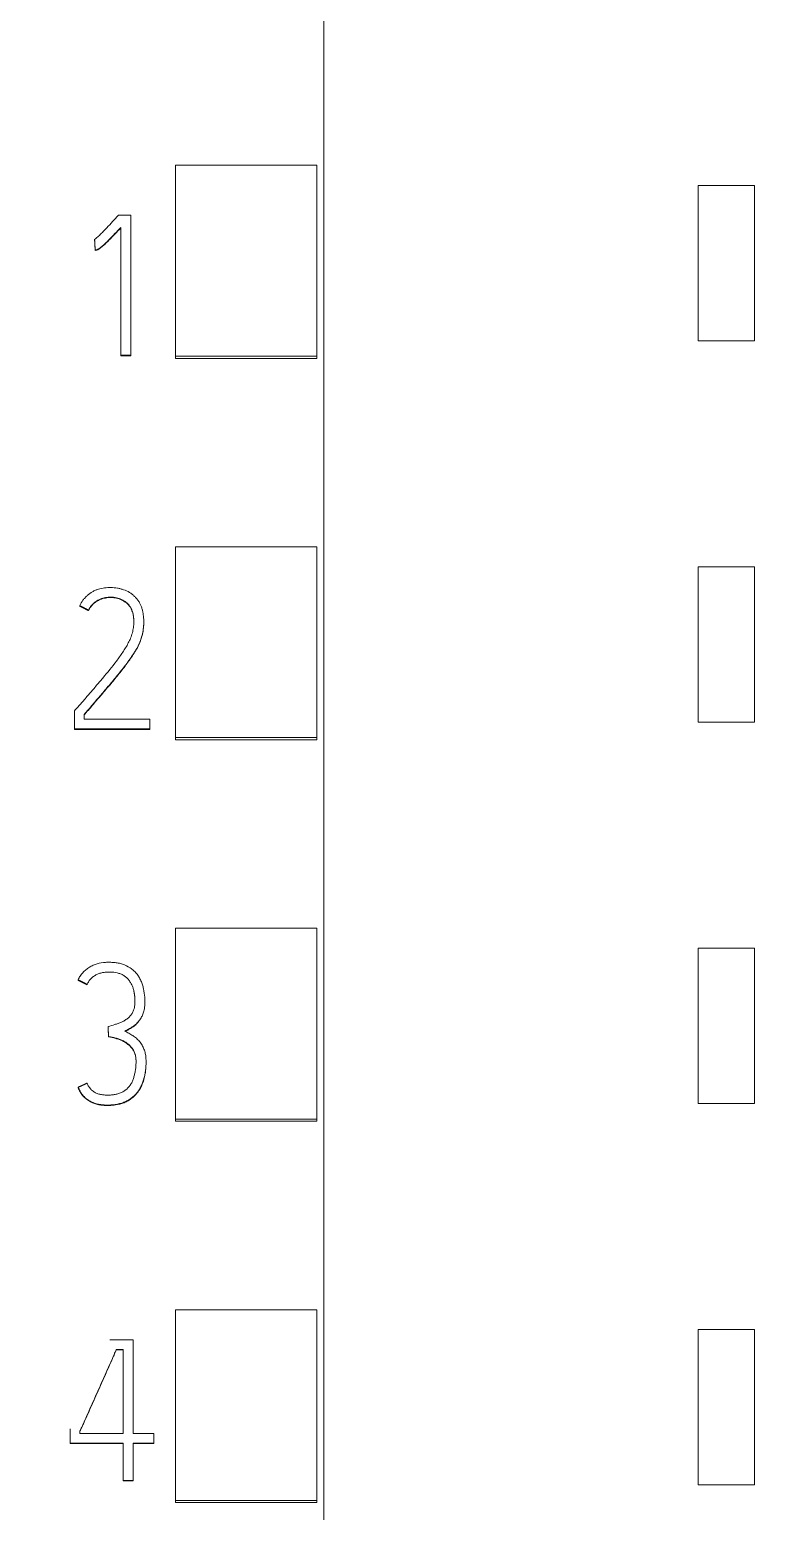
# Model space of a CAD drawing. Header units: millimetres. Extents: x 42151 to 59780, y 37376 to 44547.
# Drawn here: x 48030.86 to 48041.19, y 43277.87 to 43298.85 of the extents above; entities that cross this region are included whole.
import ezdxf

# ---------------------------------------------------------------- set-up
doc = ezdxf.new("R2010")
doc.units = ezdxf.units.MM
doc.set_wipeout_variables(frame=1)
doc.layers.add('000-PI-Oprema', color=30, linetype='Continuous', lineweight=5)
doc.layers.add('SI-ORMAR-Oprema', color=30, linetype='Continuous', lineweight=5)
doc.layers.add('004-PI-DIN Šina', color=3, linetype='Continuous')

# ---------------------------------------------------------------- blocks, each defined once
blk = doc.blocks.new('6ES7522-1BL01-0AB0')
blk.add_wipeout([(-17.4, 69.029), (17.4, 69.029), (17.4, -77.971), (-17.4, -77.971)]).dxf.layer = 'SI-ORMAR-Oprema'
at = {"layer": 'SI-ORMAR-Oprema', "linetype": 'Continuous'}
for p, q in [((-13, 54.429), (-13, -54.387)), ((-15.1, 45.01), (-15.1, 47.713)), ((-13.1, 47.713), (-15.1, 47.713)), ((-13.1, 45.01), (-13.1, 47.713)), ((-7.7, 45.229), (-7.7, 47.429)), ((-7.7, 47.429), (-6.9, 47.429)), ((-6.9, 47.429), (-6.9, 45.229)), ((-15.736, 47.005), (-15.911, 47.005)), ((-15.736, 45.023), (-15.736, 47.005)), ((-15.875, 46.834), (-15.875, 45.023)), ((-16.247, 46.661), (-16.247, 46.655)), ((-16.239, 46.514), (-16.239, 46.508)), ((-6.9, 45.229), (-7.7, 45.229)), ((-15.875, 45.023), (-15.875, 45.017)), ((-15.875, 45.023), (-15.736, 45.023)), ((-15.736, 45.017), (-15.875, 45.017)), ((-15.736, 45.023), (-15.736, 45.017)), ((-15.1, 44.977), (-15.1, 45.01)), ((-13.1, 45.01), (-15.1, 45.01)), ((-13.1, 44.977), (-15.1, 44.977)), ((-13.1, 44.977), (-13.1, 45.01)), ((-15.1, 39.608), (-15.1, 42.311)), ((-13.1, 42.311), (-15.1, 42.311)), ((-13.1, 39.608), (-13.1, 42.311)), ((-7.7, 42.029), (-6.9, 42.029)), ((-7.7, 39.829), (-7.7, 42.029)), ((-6.9, 42.029), (-6.9, 39.829)), ((-16.458, 41.477), (-16.458, 41.471)), ((-16.333, 41.413), (-16.333, 41.407)), ((-15.551, 41.245), (-15.551, 41.252)), ((-16.533, 39.986), (-16.533, 39.731)), ((-16.394, 39.87), (-16.394, 39.936)), ((-15.467, 39.87), (-16.394, 39.87)), ((-15.467, 39.731), (-15.467, 39.87)), ((-16.533, 39.731), (-16.533, 39.725)), ((-16.533, 39.731), (-15.467, 39.731)), ((-15.467, 39.725), (-16.533, 39.725)), ((-15.467, 39.731), (-15.467, 39.725)), ((-6.9, 39.829), (-7.7, 39.829)), ((-15.1, 39.577), (-15.1, 39.608)), ((-13.1, 39.608), (-15.1, 39.608)), ((-13.1, 39.577), (-15.1, 39.577)), ((-13.1, 39.577), (-13.1, 39.608)), ((-15.1, 34.207), (-15.1, 36.909)), ((-13.1, 36.909), (-15.1, 36.909)), ((-13.1, 34.207), (-13.1, 36.909)), ((-7.7, 34.429), (-7.7, 36.629)), ((-7.7, 36.629), (-6.9, 36.629)), ((-6.9, 36.629), (-6.9, 34.429)), ((-16.481, 36.179), (-16.481, 36.173)), ((-16.354, 36.115), (-16.354, 36.109)), ((-15.535, 35.861), (-15.535, 35.867)), ((-16.057, 35.516), (-16.057, 35.51)), ((-16.049, 35.378), (-16.049, 35.372)), ((-15.519, 35.011), (-15.519, 35.017)), ((-16.481, 34.657), (-16.481, 34.651)), ((-6.9, 34.429), (-7.7, 34.429)), ((-15.1, 34.177), (-15.1, 34.207)), ((-13.1, 34.207), (-15.1, 34.207)), ((-13.1, 34.177), (-13.1, 34.207)), ((-13.1, 34.177), (-15.1, 34.177)), ((-15.1, 28.805), (-15.1, 31.508)), ((-13.1, 31.508), (-15.1, 31.508)), ((-13.1, 28.805), (-13.1, 31.508)), ((-16.032, 31.082), (-15.702, 31.082)), ((-15.702, 31.082), (-15.702, 29.756)), ((-7.7, 31.229), (-6.9, 31.229)), ((-7.7, 29.029), (-7.7, 31.229)), ((-6.9, 31.229), (-6.9, 29.029)), ((-15.94, 30.944), (-15.94, 30.938)), ((-15.843, 30.944), (-15.94, 30.944)), ((-15.94, 30.938), (-15.843, 30.938)), ((-15.843, 29.756), (-15.843, 30.944)), ((-16.592, 29.618), (-16.592, 29.822)), ((-16.592, 29.618), (-16.592, 29.612)), ((-15.843, 29.618), (-16.592, 29.618)), ((-16.592, 29.612), (-15.843, 29.612)), ((-16.454, 29.792), (-16.454, 29.756)), ((-16.454, 29.756), (-15.843, 29.756)), ((-15.843, 29.09), (-15.843, 29.618)), ((-15.702, 29.756), (-15.408, 29.756)), ((-15.702, 29.618), (-15.702, 29.09)), ((-15.408, 29.618), (-15.702, 29.618)), ((-15.702, 29.612), (-15.408, 29.612)), ((-15.408, 29.756), (-15.408, 29.618)), ((-15.408, 29.618), (-15.408, 29.612)), ((-15.702, 29.09), (-15.843, 29.09)), ((-15.843, 29.09), (-15.843, 29.084)), ((-15.843, 29.084), (-15.702, 29.084)), ((-15.702, 29.09), (-15.702, 29.084)), ((-6.9, 29.029), (-7.7, 29.029)), ((-15.1, 28.778), (-15.1, 28.805)), ((-13.1, 28.805), (-15.1, 28.805)), ((-13.1, 28.778), (-15.1, 28.778)), ((-13.1, 28.778), (-13.1, 28.805))]:
    blk.add_line(p, q, dxfattribs=at)
for points, knots in [([(-15.911, 47.005), (-15.938, 46.975), (-15.965, 46.946), (-16.019, 46.886), (-16.047, 46.857), (-16.088, 46.813), (-16.102, 46.799), (-16.129, 46.77), (-16.144, 46.756), (-16.172, 46.727), (-16.187, 46.714), (-16.217, 46.687), (-16.232, 46.674), (-16.247, 46.661)], [0, 0, 0, 0, 0.25, 0.25, 0.5, 0.5, 0.625, 0.625, 0.75, 0.75, 0.875, 0.875, 1, 1, 1, 1]), ([(-16.239, 46.514), (-16.233, 46.514), (-16.228, 46.515), (-16.218, 46.517), (-16.213, 46.518), (-16.203, 46.522), (-16.199, 46.524), (-16.19, 46.529), (-16.186, 46.532), (-16.173, 46.541), (-16.165, 46.547), (-16.149, 46.56), (-16.141, 46.566), (-16.118, 46.586), (-16.103, 46.6), (-16.074, 46.628), (-16.059, 46.643), (-16.016, 46.686), (-15.987, 46.715), (-15.931, 46.775), (-15.903, 46.804), (-15.875, 46.834)], [0, 0, 0, 0, 0.03125, 0.03125, 0.0625, 0.0625, 0.09375, 0.09375, 0.125, 0.125, 0.1875, 0.1875, 0.25, 0.25, 0.375, 0.375, 0.5, 0.5, 0.75, 0.75, 1, 1, 1, 1]), ([(-15.875, 46.828), (-15.903, 46.798), (-15.931, 46.768), (-15.987, 46.709), (-16.016, 46.68), (-16.059, 46.636), (-16.074, 46.622), (-16.103, 46.594), (-16.118, 46.58), (-16.141, 46.56), (-16.149, 46.553), (-16.165, 46.54), (-16.173, 46.534), (-16.186, 46.525), (-16.19, 46.523), (-16.199, 46.518), (-16.203, 46.515), (-16.213, 46.512), (-16.218, 46.511), (-16.228, 46.509), (-16.233, 46.508), (-16.239, 46.508)], [0, 0, 0, 0, 0.25, 0.25, 0.5, 0.5, 0.625, 0.625, 0.75, 0.75, 0.8125, 0.8125, 0.875, 0.875, 0.90625, 0.90625, 0.9375, 0.9375, 0.96875, 0.96875, 1, 1, 1, 1]), ([(-16.333, 41.413), (-16.321, 41.437), (-16.308, 41.459), (-16.284, 41.489), (-16.275, 41.498), (-16.256, 41.516), (-16.246, 41.525), (-16.215, 41.547), (-16.192, 41.56), (-16.144, 41.579), (-16.119, 41.587), (-16.081, 41.594), (-16.068, 41.595), (-16.042, 41.598), (-16.029, 41.598), (-15.99, 41.598), (-15.964, 41.595), (-15.927, 41.587), (-15.914, 41.583), (-15.889, 41.575), (-15.877, 41.57), (-15.842, 41.553), (-15.82, 41.54), (-15.79, 41.515), (-15.78, 41.507), (-15.762, 41.488), (-15.754, 41.478), (-15.743, 41.462), (-15.739, 41.456), (-15.733, 41.445), (-15.724, 41.428), (-15.717, 41.41), (-15.709, 41.385), (-15.705, 41.372), (-15.7, 41.347), (-15.698, 41.334), (-15.695, 41.309), (-15.693, 41.296), (-15.692, 41.27), (-15.692, 41.257), (-15.692, 41.232), (-15.692, 41.219), (-15.694, 41.193), (-15.696, 41.18), (-15.701, 41.142), (-15.706, 41.116), (-15.716, 41.079), (-15.719, 41.067), (-15.728, 41.042), (-15.732, 41.03), (-15.747, 40.994), (-15.758, 40.971), (-15.782, 40.926), (-15.794, 40.904), (-15.821, 40.86), (-15.835, 40.839), (-15.877, 40.775), (-15.907, 40.733), (-16, 40.61), (-16.065, 40.531), (-16.164, 40.413), (-16.197, 40.374), (-16.264, 40.296), (-16.297, 40.257), (-16.364, 40.179), (-16.398, 40.141), (-16.465, 40.063), (-16.499, 40.024), (-16.533, 39.986)], [0, 0, 0, 0, 0.03125, 0.03125, 0.046875, 0.046875, 0.0625, 0.0625, 0.09375, 0.09375, 0.125, 0.125, 0.140625, 0.140625, 0.15625, 0.15625, 0.1875, 0.1875, 0.203125, 0.203125, 0.21875, 0.21875, 0.25, 0.25, 0.265625, 0.265625, 0.28125, 0.28125, 0.289063, 0.289063, 0.296875, 0.3125, 0.3125, 0.328125, 0.328125, 0.34375, 0.34375, 0.359375, 0.359375, 0.375, 0.375, 0.390625, 0.390625, 0.40625, 0.40625, 0.4375, 0.4375, 0.453125, 0.453125, 0.46875, 0.46875, 0.5, 0.5, 0.53125, 0.53125, 0.5625, 0.5625, 0.625, 0.625, 0.75, 0.75, 0.8125, 0.8125, 0.875, 0.875, 0.9375, 0.9375, 1, 1, 1, 1]), ([(-16.394, 39.936), (-16.355, 39.982), (-16.316, 40.028), (-16.238, 40.119), (-16.199, 40.165), (-16.121, 40.256), (-16.082, 40.302), (-16.004, 40.394), (-15.966, 40.44), (-15.89, 40.533), (-15.852, 40.58), (-15.797, 40.652), (-15.779, 40.676), (-15.744, 40.725), (-15.727, 40.75), (-15.694, 40.8), (-15.678, 40.825), (-15.647, 40.877), (-15.633, 40.903), (-15.614, 40.944), (-15.608, 40.958), (-15.597, 40.986), (-15.592, 41), (-15.578, 41.044), (-15.571, 41.073), (-15.559, 41.131), (-15.555, 41.161), (-15.552, 41.206), (-15.551, 41.221), (-15.55, 41.251), (-15.551, 41.266), (-15.553, 41.312), (-15.556, 41.341), (-15.564, 41.386), (-15.567, 41.4), (-15.575, 41.43), (-15.579, 41.444), (-15.59, 41.473), (-15.596, 41.486), (-15.609, 41.513), (-15.616, 41.526), (-15.628, 41.545), (-15.633, 41.551), (-15.642, 41.564), (-15.646, 41.57), (-15.661, 41.587), (-15.671, 41.598), (-15.692, 41.62), (-15.704, 41.63), (-15.721, 41.644), (-15.728, 41.648), (-15.74, 41.656), (-15.747, 41.661), (-15.78, 41.68), (-15.808, 41.692), (-15.851, 41.707), (-15.865, 41.711), (-15.894, 41.719), (-15.909, 41.722), (-15.939, 41.728), (-15.954, 41.729), (-15.984, 41.732), (-15.999, 41.733), (-16.03, 41.734), (-16.045, 41.734), (-16.075, 41.732), (-16.09, 41.731), (-16.136, 41.726), (-16.165, 41.72), (-16.208, 41.706), (-16.223, 41.701), (-16.243, 41.692), (-16.25, 41.688), (-16.264, 41.682), (-16.271, 41.678), (-16.303, 41.659), (-16.328, 41.641), (-16.362, 41.611), (-16.373, 41.6), (-16.393, 41.578), (-16.403, 41.566), (-16.43, 41.53), (-16.445, 41.504), (-16.458, 41.477)], [0, 0, 0, 0, 0.0625, 0.0625, 0.125, 0.125, 0.1875, 0.1875, 0.25, 0.25, 0.3125, 0.3125, 0.34375, 0.34375, 0.375, 0.375, 0.40625, 0.40625, 0.4375, 0.4375, 0.453125, 0.453125, 0.46875, 0.46875, 0.5, 0.5, 0.53125, 0.53125, 0.546875, 0.546875, 0.5625, 0.5625, 0.59375, 0.59375, 0.609375, 0.609375, 0.625, 0.625, 0.640625, 0.640625, 0.65625, 0.65625, 0.664062, 0.664062, 0.671875, 0.671875, 0.6875, 0.6875, 0.703125, 0.703125, 0.710937, 0.710937, 0.71875, 0.71875, 0.75, 0.75, 0.765625, 0.765625, 0.78125, 0.78125, 0.796875, 0.796875, 0.8125, 0.8125, 0.828125, 0.828125, 0.84375, 0.84375, 0.875, 0.875, 0.890625, 0.890625, 0.898438, 0.898438, 0.90625, 0.90625, 0.9375, 0.9375, 0.953125, 0.953125, 0.96875, 0.96875, 1, 1, 1, 1]), ([(-15.692, 41.242), (-15.692, 41.253), (-15.692, 41.263), (-15.693, 41.286), (-15.694, 41.299), (-15.697, 41.325), (-15.699, 41.337), (-15.704, 41.363), (-15.708, 41.376), (-15.715, 41.4), (-15.72, 41.412), (-15.728, 41.43), (-15.731, 41.436), (-15.738, 41.447), (-15.741, 41.453), (-15.759, 41.48), (-15.777, 41.499), (-15.802, 41.519), (-15.808, 41.523), (-15.818, 41.531), (-15.834, 41.542), (-15.863, 41.558), (-15.887, 41.567), (-15.912, 41.576), (-15.924, 41.58), (-15.962, 41.588), (-15.988, 41.592), (-16.04, 41.592), (-16.066, 41.59), (-16.105, 41.583), (-16.117, 41.58), (-16.143, 41.573), (-16.155, 41.569), (-16.179, 41.559), (-16.191, 41.553), (-16.214, 41.541), (-16.225, 41.534), (-16.257, 41.511), (-16.275, 41.493), (-16.299, 41.463), (-16.307, 41.452), (-16.321, 41.43), (-16.327, 41.419), (-16.333, 41.407)], [0, 0, 0, 0, 0.034222, 0.034222, 0.076212, 0.076212, 0.118203, 0.118203, 0.160193, 0.160193, 0.202183, 0.202183, 0.223179, 0.223179, 0.244174, 0.244174, 0.328155, 0.328155, 0.34915, 0.34915, 0.370145, 0.412135, 0.454126, 0.454126, 0.496116, 0.496116, 0.580097, 0.580097, 0.664077, 0.664077, 0.706068, 0.706068, 0.748058, 0.748058, 0.790048, 0.790048, 0.832039, 0.832039, 0.916019, 0.916019, 0.95801, 0.95801, 1, 1, 1, 1]), ([(-15.551, 41.245), (-15.551, 41.239), (-15.551, 41.234), (-15.551, 41.213), (-15.552, 41.198), (-15.555, 41.153), (-15.56, 41.123), (-15.571, 41.065), (-15.578, 41.036), (-15.593, 40.992), (-15.598, 40.978), (-15.609, 40.95), (-15.615, 40.936), (-15.634, 40.895), (-15.648, 40.869), (-15.679, 40.817), (-15.695, 40.792), (-15.728, 40.742), (-15.745, 40.718), (-15.78, 40.669), (-15.798, 40.645), (-15.852, 40.573), (-15.89, 40.527), (-15.966, 40.433), (-16.004, 40.387), (-16.082, 40.295), (-16.121, 40.25), (-16.199, 40.158), (-16.238, 40.113), (-16.316, 40.021), (-16.355, 39.975), (-16.394, 39.93)], [0, 0, 0, 0, 0.010489, 0.010489, 0.038761, 0.038761, 0.095304, 0.095304, 0.151848, 0.151848, 0.180119, 0.180119, 0.208391, 0.208391, 0.264935, 0.264935, 0.321478, 0.321478, 0.378022, 0.378022, 0.434565, 0.434565, 0.547652, 0.547652, 0.660739, 0.660739, 0.773826, 0.773826, 0.886913, 0.886913, 1, 1, 1, 1]), ([(-15.818, 35.452), (-15.8, 35.461), (-15.783, 35.471), (-15.748, 35.491), (-15.731, 35.501), (-15.706, 35.517), (-15.698, 35.523), (-15.682, 35.535), (-15.674, 35.541), (-15.659, 35.554), (-15.652, 35.561), (-15.638, 35.576), (-15.631, 35.583), (-15.611, 35.606), (-15.599, 35.622), (-15.584, 35.648), (-15.579, 35.657), (-15.57, 35.675), (-15.566, 35.685), (-15.555, 35.713), (-15.549, 35.732), (-15.541, 35.771), (-15.539, 35.791), (-15.536, 35.832), (-15.535, 35.852), (-15.535, 35.892), (-15.536, 35.912), (-15.54, 35.972), (-15.546, 36.011), (-15.559, 36.07), (-15.564, 36.09), (-15.576, 36.128), (-15.59, 36.166), (-15.609, 36.202), (-15.63, 36.236), (-15.642, 36.253), (-15.667, 36.284), (-15.688, 36.305), (-15.711, 36.325), (-15.727, 36.337), (-15.735, 36.343), (-15.778, 36.372), (-15.814, 36.389), (-15.862, 36.404), (-15.872, 36.407), (-15.892, 36.412), (-15.921, 36.419), (-15.971, 36.425), (-16.012, 36.427), (-16.052, 36.428), (-16.072, 36.427), (-16.133, 36.423), (-16.172, 36.416), (-16.22, 36.402), (-16.23, 36.399), (-16.249, 36.392), (-16.259, 36.389), (-16.287, 36.376), (-16.322, 36.358), (-16.355, 36.334), (-16.379, 36.315), (-16.387, 36.308), (-16.401, 36.294), (-16.408, 36.287), (-16.429, 36.265), (-16.441, 36.249), (-16.458, 36.224), (-16.463, 36.215), (-16.473, 36.197), (-16.477, 36.188), (-16.481, 36.179)], [0, 0, 0, 0, 0.03125, 0.03125, 0.0625, 0.0625, 0.078125, 0.078125, 0.09375, 0.09375, 0.109375, 0.109375, 0.125, 0.125, 0.15625, 0.15625, 0.171875, 0.171875, 0.1875, 0.1875, 0.21875, 0.21875, 0.25, 0.25, 0.28125, 0.28125, 0.3125, 0.3125, 0.375, 0.375, 0.40625, 0.40625, 0.4375, 0.46875, 0.46875, 0.5, 0.5, 0.53125, 0.546875, 0.546875, 0.5625, 0.5625, 0.625, 0.625, 0.640625, 0.640625, 0.65625, 0.6875, 0.71875, 0.71875, 0.75, 0.75, 0.8125, 0.8125, 0.828125, 0.828125, 0.84375, 0.84375, 0.875, 0.90625, 0.90625, 0.921875, 0.921875, 0.9375, 0.9375, 0.96875, 0.96875, 0.984375, 0.984375, 1, 1, 1, 1]), ([(-16.354, 36.115), (-16.346, 36.13), (-16.338, 36.144), (-16.32, 36.171), (-16.309, 36.184), (-16.292, 36.202), (-16.286, 36.207), (-16.273, 36.218), (-16.267, 36.223), (-16.254, 36.233), (-16.247, 36.238), (-16.233, 36.246), (-16.225, 36.25), (-16.203, 36.261), (-16.187, 36.267), (-16.155, 36.276), (-16.139, 36.28), (-16.107, 36.285), (-16.09, 36.287), (-16.057, 36.289), (-16.041, 36.289), (-15.991, 36.288), (-15.958, 36.285), (-15.918, 36.275), (-15.91, 36.273), (-15.894, 36.268), (-15.886, 36.265), (-15.863, 36.256), (-15.848, 36.249), (-15.827, 36.235), (-15.82, 36.231), (-15.807, 36.22), (-15.801, 36.215), (-15.783, 36.198), (-15.772, 36.186), (-15.756, 36.166), (-15.751, 36.159), (-15.742, 36.146), (-15.729, 36.125), (-15.718, 36.103), (-15.706, 36.072), (-15.7, 36.056), (-15.691, 36.024), (-15.688, 36.008), (-15.68, 35.96), (-15.677, 35.927), (-15.676, 35.878), (-15.677, 35.861), (-15.678, 35.828), (-15.679, 35.812), (-15.683, 35.787), (-15.685, 35.779), (-15.689, 35.763), (-15.692, 35.755), (-15.7, 35.732), (-15.708, 35.717), (-15.721, 35.696), (-15.726, 35.69), (-15.736, 35.676), (-15.741, 35.67), (-15.752, 35.658), (-15.758, 35.652), (-15.77, 35.64), (-15.776, 35.635), (-15.796, 35.619), (-15.81, 35.61), (-15.838, 35.593), (-15.852, 35.585), (-15.883, 35.572), (-15.898, 35.566), (-15.93, 35.555), (-15.945, 35.55), (-15.993, 35.535), (-16.025, 35.525), (-16.057, 35.516)], [0, 0, 0, 0, 0.03125, 0.03125, 0.0625, 0.0625, 0.078125, 0.078125, 0.09375, 0.09375, 0.109375, 0.109375, 0.125, 0.125, 0.15625, 0.15625, 0.1875, 0.1875, 0.21875, 0.21875, 0.25, 0.25, 0.3125, 0.3125, 0.328125, 0.328125, 0.34375, 0.34375, 0.375, 0.375, 0.390625, 0.390625, 0.40625, 0.40625, 0.4375, 0.4375, 0.453125, 0.453125, 0.46875, 0.5, 0.5, 0.53125, 0.53125, 0.5625, 0.5625, 0.625, 0.625, 0.65625, 0.65625, 0.6875, 0.6875, 0.703125, 0.703125, 0.71875, 0.71875, 0.75, 0.75, 0.765625, 0.765625, 0.78125, 0.78125, 0.796875, 0.796875, 0.8125, 0.8125, 0.84375, 0.84375, 0.875, 0.875, 0.90625, 0.90625, 0.9375, 0.9375, 1, 1, 1, 1]), ([(-15.677, 35.872), (-15.677, 35.876), (-15.677, 35.881), (-15.677, 35.918), (-15.679, 35.95), (-15.686, 35.993), (-15.689, 36.004), (-15.691, 36.015)], [0, 0, 0, 0, 0.087818, 0.087818, 0.771228, 0.771228, 1, 1, 1, 1]), ([(-15.63, 35.578), (-15.641, 35.566), (-15.653, 35.554), (-15.673, 35.536), (-15.681, 35.53), (-15.697, 35.517), (-15.705, 35.512), (-15.73, 35.495), (-15.748, 35.485), (-15.782, 35.465), (-15.8, 35.455), (-15.818, 35.446)], [0, 0, 0, 0, 0.218648, 0.218648, 0.348874, 0.348874, 0.479099, 0.479099, 0.739549, 0.739549, 1, 1, 1, 1]), ([(-16.481, 34.657), (-16.473, 34.637), (-16.463, 34.619), (-16.442, 34.583), (-16.431, 34.565), (-16.411, 34.54), (-16.404, 34.532), (-16.389, 34.517), (-16.382, 34.51), (-16.358, 34.49), (-16.34, 34.478), (-16.313, 34.462), (-16.304, 34.457), (-16.285, 34.447), (-16.275, 34.443), (-16.246, 34.432), (-16.226, 34.425), (-16.185, 34.415), (-16.164, 34.412), (-16.122, 34.407), (-16.101, 34.406), (-16.059, 34.405), (-16.038, 34.405), (-15.996, 34.408), (-15.975, 34.41), (-15.944, 34.414), (-15.933, 34.416), (-15.913, 34.42), (-15.903, 34.423), (-15.872, 34.43), (-15.852, 34.437), (-15.823, 34.448), (-15.813, 34.452), (-15.794, 34.461), (-15.784, 34.466), (-15.757, 34.482), (-15.739, 34.493), (-15.706, 34.518), (-15.691, 34.532), (-15.661, 34.562), (-15.647, 34.578), (-15.622, 34.612), (-15.611, 34.63), (-15.596, 34.657), (-15.591, 34.667), (-15.582, 34.686), (-15.578, 34.695), (-15.558, 34.744), (-15.546, 34.784), (-15.533, 34.845), (-15.53, 34.866), (-15.524, 34.907), (-15.522, 34.928), (-15.519, 34.97), (-15.519, 34.991), (-15.519, 35.033), (-15.519, 35.053), (-15.522, 35.095), (-15.525, 35.115), (-15.531, 35.146), (-15.534, 35.157), (-15.54, 35.177), (-15.544, 35.187), (-15.555, 35.217), (-15.564, 35.236), (-15.58, 35.263), (-15.585, 35.272), (-15.598, 35.29), (-15.604, 35.298), (-15.625, 35.322), (-15.64, 35.337), (-15.672, 35.364), (-15.69, 35.377), (-15.726, 35.4), (-15.744, 35.411), (-15.781, 35.432), (-15.799, 35.443), (-15.818, 35.452)], [0, 0, 0, 0, 0.03125, 0.03125, 0.0625, 0.0625, 0.078125, 0.078125, 0.09375, 0.09375, 0.125, 0.125, 0.140625, 0.140625, 0.15625, 0.15625, 0.1875, 0.1875, 0.21875, 0.21875, 0.25, 0.25, 0.28125, 0.28125, 0.3125, 0.3125, 0.328125, 0.328125, 0.34375, 0.34375, 0.375, 0.375, 0.390625, 0.390625, 0.40625, 0.40625, 0.4375, 0.4375, 0.46875, 0.46875, 0.5, 0.5, 0.53125, 0.53125, 0.546875, 0.546875, 0.5625, 0.5625, 0.625, 0.625, 0.65625, 0.65625, 0.6875, 0.6875, 0.71875, 0.71875, 0.75, 0.75, 0.78125, 0.78125, 0.796875, 0.796875, 0.8125, 0.8125, 0.84375, 0.84375, 0.859375, 0.859375, 0.875, 0.875, 0.90625, 0.90625, 0.9375, 0.9375, 0.96875, 0.96875, 1, 1, 1, 1]), ([(-16.049, 35.378), (-16.014, 35.372), (-15.981, 35.364), (-15.931, 35.35), (-15.915, 35.345), (-15.883, 35.334), (-15.867, 35.327), (-15.844, 35.315), (-15.836, 35.311), (-15.821, 35.303), (-15.813, 35.299), (-15.792, 35.285), (-15.778, 35.274), (-15.758, 35.258), (-15.752, 35.252), (-15.739, 35.239), (-15.734, 35.233), (-15.717, 35.213), (-15.707, 35.199), (-15.694, 35.177), (-15.69, 35.169), (-15.683, 35.153), (-15.679, 35.145), (-15.671, 35.121), (-15.667, 35.104), (-15.662, 35.07), (-15.661, 35.053), (-15.66, 35.018), (-15.66, 35.001), (-15.663, 34.95), (-15.667, 34.916), (-15.675, 34.865), (-15.679, 34.848), (-15.687, 34.815), (-15.692, 34.798), (-15.703, 34.765), (-15.709, 34.749), (-15.72, 34.726), (-15.724, 34.718), (-15.733, 34.703), (-15.738, 34.696), (-15.762, 34.66), (-15.785, 34.635), (-15.82, 34.609), (-15.828, 34.605), (-15.843, 34.596), (-15.85, 34.591), (-15.873, 34.58), (-15.889, 34.574), (-15.923, 34.563), (-15.939, 34.559), (-15.973, 34.552), (-16.007, 34.548), (-16.042, 34.546), (-16.077, 34.546), (-16.094, 34.547), (-16.128, 34.55), (-16.146, 34.552), (-16.179, 34.559), (-16.196, 34.564), (-16.229, 34.576), (-16.244, 34.584), (-16.266, 34.599), (-16.273, 34.604), (-16.286, 34.615), (-16.292, 34.621), (-16.304, 34.634), (-16.309, 34.64), (-16.32, 34.654), (-16.325, 34.661), (-16.339, 34.683), (-16.347, 34.699), (-16.354, 34.715)], [0, 0, 0, 0, 0.0625, 0.0625, 0.09375, 0.09375, 0.125, 0.125, 0.140625, 0.140625, 0.15625, 0.15625, 0.1875, 0.1875, 0.203125, 0.203125, 0.21875, 0.21875, 0.25, 0.25, 0.265625, 0.265625, 0.28125, 0.28125, 0.3125, 0.3125, 0.34375, 0.34375, 0.375, 0.375, 0.4375, 0.4375, 0.46875, 0.46875, 0.5, 0.5, 0.53125, 0.53125, 0.546875, 0.546875, 0.5625, 0.5625, 0.625, 0.625, 0.640625, 0.640625, 0.65625, 0.65625, 0.6875, 0.6875, 0.71875, 0.71875, 0.75, 0.78125, 0.78125, 0.8125, 0.8125, 0.84375, 0.84375, 0.875, 0.875, 0.90625, 0.90625, 0.921875, 0.921875, 0.9375, 0.9375, 0.953125, 0.953125, 0.96875, 0.96875, 1, 1, 1, 1]), ([(-15.66, 35.014), (-15.66, 35.019), (-15.66, 35.024), (-15.66, 35.038), (-15.661, 35.047), (-15.662, 35.064), (-15.663, 35.073), (-15.667, 35.098), (-15.671, 35.115), (-15.679, 35.139), (-15.683, 35.147), (-15.69, 35.163), (-15.694, 35.17), (-15.707, 35.193), (-15.717, 35.207), (-15.739, 35.233), (-15.752, 35.246), (-15.778, 35.268), (-15.792, 35.278), (-15.821, 35.297), (-15.836, 35.306), (-15.867, 35.321), (-15.883, 35.327), (-15.915, 35.339), (-15.931, 35.344), (-15.981, 35.358), (-16.014, 35.366), (-16.049, 35.372)], [0, 0, 0, 0, 0.026635, 0.026635, 0.070879, 0.070879, 0.115123, 0.115123, 0.20361, 0.20361, 0.247854, 0.247854, 0.292098, 0.292098, 0.380586, 0.380586, 0.469074, 0.469074, 0.557561, 0.557561, 0.646049, 0.646049, 0.734537, 0.734537, 0.823025, 0.823025, 1, 1, 1, 1]), ([(-15.519, 35.011), (-15.519, 35.01), (-15.519, 35.01), (-15.519, 34.988), (-15.519, 34.967), (-15.522, 34.925), (-15.524, 34.904), (-15.529, 34.863), (-15.533, 34.842), (-15.545, 34.781), (-15.557, 34.741), (-15.576, 34.693), (-15.58, 34.683), (-15.589, 34.664), (-15.594, 34.655), (-15.609, 34.627), (-15.62, 34.609), (-15.645, 34.575), (-15.659, 34.559), (-15.681, 34.536), (-15.688, 34.529), (-15.704, 34.515), (-15.712, 34.508), (-15.737, 34.488), (-15.754, 34.477), (-15.782, 34.461), (-15.791, 34.456), (-15.81, 34.447), (-15.82, 34.443), (-15.869, 34.424), (-15.91, 34.413), (-15.973, 34.404), (-15.994, 34.402), (-16.036, 34.399), (-16.057, 34.399), (-16.099, 34.4), (-16.12, 34.401), (-16.152, 34.404), (-16.162, 34.406), (-16.183, 34.409), (-16.194, 34.411), (-16.225, 34.419), (-16.245, 34.425), (-16.274, 34.437), (-16.284, 34.441), (-16.303, 34.45), (-16.312, 34.455), (-16.34, 34.471), (-16.357, 34.483), (-16.381, 34.504), (-16.389, 34.511), (-16.404, 34.526), (-16.411, 34.534), (-16.431, 34.559), (-16.442, 34.576), (-16.463, 34.613), (-16.473, 34.631), (-16.481, 34.651)], [0, 0, 0, 0, 0.001389, 0.001389, 0.044807, 0.044807, 0.088225, 0.088225, 0.131643, 0.131643, 0.218479, 0.218479, 0.240188, 0.240188, 0.261896, 0.261896, 0.305314, 0.305314, 0.348732, 0.348732, 0.370441, 0.370441, 0.39215, 0.39215, 0.435568, 0.435568, 0.457277, 0.457277, 0.478986, 0.478986, 0.565821, 0.565821, 0.609239, 0.609239, 0.652657, 0.652657, 0.696075, 0.696075, 0.717784, 0.717784, 0.739493, 0.739493, 0.782911, 0.782911, 0.80462, 0.80462, 0.826329, 0.826329, 0.869746, 0.869746, 0.891455, 0.891455, 0.913164, 0.913164, 0.956582, 0.956582, 1, 1, 1, 1]), ([(-15.94, 30.944), (-15.951, 30.92), (-15.961, 30.896), (-15.983, 30.848), (-15.993, 30.824), (-16.025, 30.752), (-16.046, 30.704), (-16.089, 30.608), (-16.11, 30.559), (-16.153, 30.463), (-16.174, 30.415), (-16.217, 30.319), (-16.238, 30.272), (-16.281, 30.176), (-16.303, 30.128), (-16.345, 30.032), (-16.367, 29.984), (-16.399, 29.912), (-16.41, 29.888), (-16.426, 29.852), (-16.432, 29.84), (-16.442, 29.816), (-16.448, 29.804), (-16.454, 29.792)], [0, 0, 0, 0, 0.0625, 0.0625, 0.125, 0.125, 0.25, 0.25, 0.375, 0.375, 0.5, 0.5, 0.625, 0.625, 0.75, 0.75, 0.875, 0.875, 0.9375, 0.9375, 0.96875, 0.96875, 1, 1, 1, 1]), ([(-16.454, 29.786), (-16.448, 29.798), (-16.442, 29.81), (-16.432, 29.834), (-16.426, 29.846), (-16.41, 29.881), (-16.399, 29.905), (-16.367, 29.977), (-16.345, 30.025), (-16.303, 30.121), (-16.281, 30.169), (-16.238, 30.265), (-16.217, 30.313), (-16.174, 30.409), (-16.153, 30.457), (-16.11, 30.553), (-16.089, 30.601), (-16.046, 30.698), (-16.025, 30.746), (-15.993, 30.818), (-15.983, 30.842), (-15.961, 30.89), (-15.951, 30.914), (-15.94, 30.938)], [0, 0, 0, 0, 0.03125, 0.03125, 0.0625, 0.0625, 0.125, 0.125, 0.25, 0.25, 0.375, 0.375, 0.5, 0.5, 0.625, 0.625, 0.75, 0.75, 0.875, 0.875, 0.9375, 0.9375, 1, 1, 1, 1])]:
    blk.add_open_spline(points, degree=3, knots=knots, dxfattribs=at)
for points, weights in [([(-16.247, 46.661), (-16.243, 46.587), (-16.239, 46.514)], [0.499999984457, 0.500000015543, 0.499999984457]), ([(-16.239, 46.508), (-16.243, 46.581), (-16.247, 46.655)], [0.500000001001, 0.499999998999, 0.500000001001]), ([(-16.458, 41.477), (-16.395, 41.445), (-16.333, 41.413)], [0.500000075207, 0.499999924793, 0.500000075207]), ([(-16.333, 41.407), (-16.395, 41.439), (-16.458, 41.471)], [0.499999945162, 0.500000054838, 0.499999945162]), ([(-16.481, 36.179), (-16.417, 36.147), (-16.354, 36.115)], [0.49999993993, 0.50000006007, 0.49999993993]), ([(-16.354, 36.109), (-16.417, 36.141), (-16.481, 36.173)], [0.500000022586, 0.499999977414, 0.500000022586]), ([(-16.057, 35.516), (-16.053, 35.447), (-16.049, 35.378)], [0.500000003699, 0.499999996301, 0.500000003699]), ([(-16.049, 35.372), (-16.053, 35.441), (-16.057, 35.51)], [0.500000017975, 0.499999982025, 0.500000017975]), ([(-16.354, 34.715), (-16.417, 34.686), (-16.481, 34.657)], [0.500000270055, 0.499999729945, 0.500000270055])]:
    blk.add_rational_spline(points, weights, degree=2, dxfattribs=at)
blk = doc.blocks.new('*U117')
at = {"layer": '004-PI-DIN Šina'}
for p, q in [((297.61, 46.968), (-241.3, 46.968)), ((297.61, 45.572), (-241.3, 45.572)), ((297.61, 45.259), (-241.3, 45.259)), ((-241.3, 45.238), (297.61, 45.238))]:
    blk.add_line(p, q, dxfattribs=at)

msp = doc.modelspace()

# ---------------------------------------------------------------- block references
at = {"layer": '000-PI-Oprema'}
msp.add_blockref('*U117', (48098.326, 43246.632), dxfattribs=at)

# ---------------------------------------------------------------- next in the draw order: block references
at = {"layer": '000-PI-Oprema', "ltscale": 0.25}
msp.add_blockref('6ES7522-1BL01-0AB0', (48048.027, 43249.218), dxfattribs=at)

doc.saveas('drawing.dxf')
